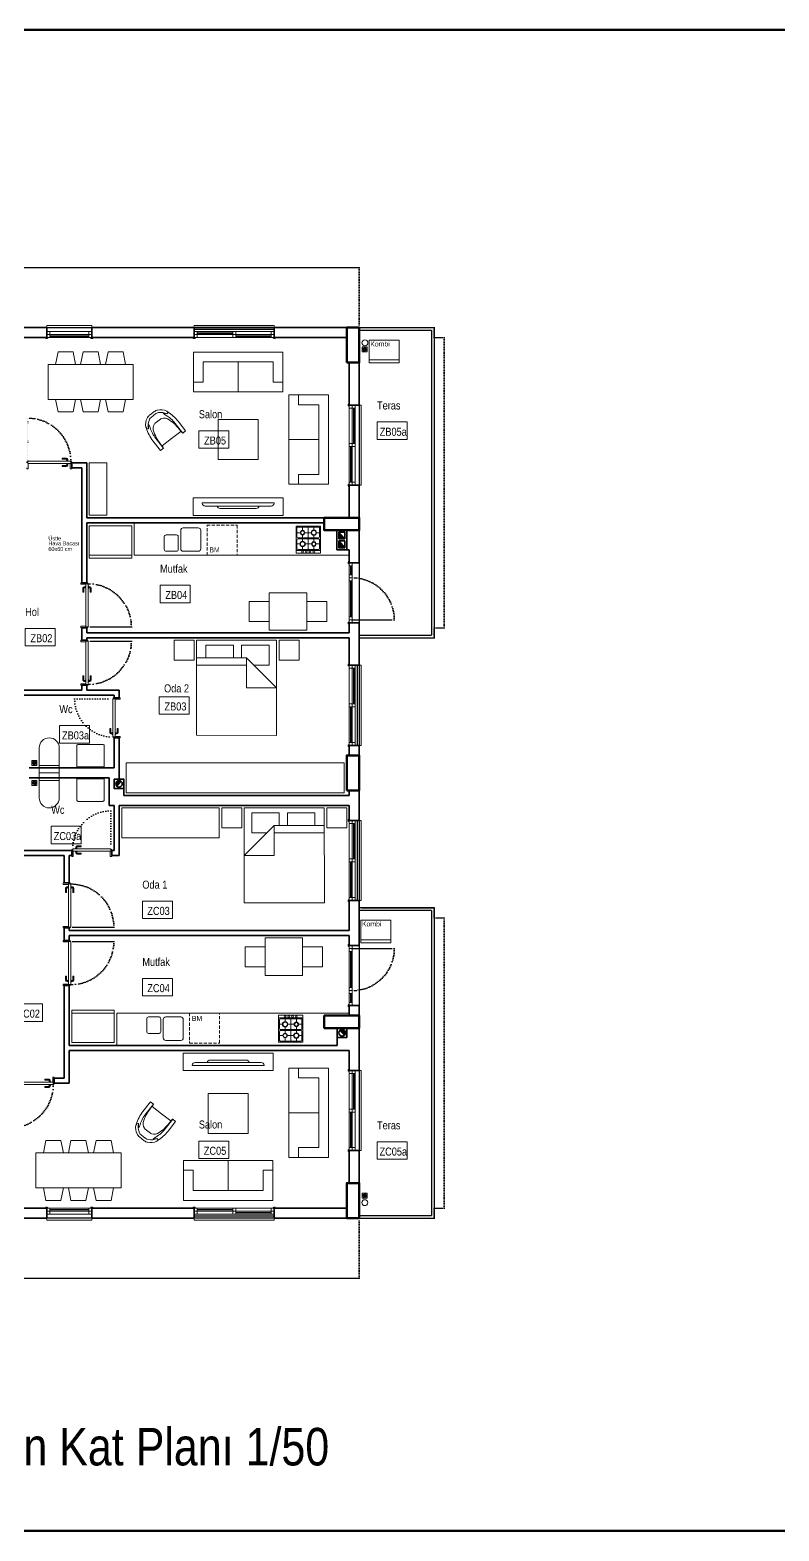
# Model space of a CAD drawing. Header units: millimetres. Extents: x 1852829 to 1882754, y -270850 to -231658.
# Drawn here: x 1858744 to 1860242, y -244493 to -241493 of the extents above; entities that cross this region are included whole.
import ezdxf
from ezdxf.enums import TextEntityAlignment as Align

# ---------------------------------------------------------------- set-up
doc = ezdxf.new("R2010")
doc.units = ezdxf.units.MM
for name, pattern in [('DOT', [0.25, 0, -0.25]), ('izdüşüm arka', [3.175, 0, -3.175]), ('izdüşüm ön', [9.525, 6.35, -3.175])]:
    doc.linetypes.add(name, pattern=pattern)
for name, color, linetype, lineweight in [('a_ba', 6, 'Continuous', 50), ('a_doğrama', 251, 'Continuous', 20), ('a_duvar', 251, 'Continuous', 35), ('a_görünüş', 32, 'Continuous', 25), ('a_görünüş_ince', 8, 'Continuous', 20), ('a_izdüşüm_arka', 251, 'izdüşüm arka', 30), ('a_izdüşüm_ön', 6, 'izdüşüm ön', 9), ('a_not_mahal', 253, 'Continuous', 5), ('a_not_text', 7, 'Continuous', 13), ('a_tefriş', 8, 'Continuous', 20), ('a_çerçeve_line', 7, 'Continuous', 50), ('m_yib', 65, 'Continuous', 20)]:
    doc.layers.add(name, color=color, linetype=linetype, lineweight=lineweight)
doc.layers.add('a_m2_taks', color=147, linetype='Continuous', plot=False)
doc.styles.get("Standard").update_dxf_attribs({"font": 'ARIALN.TTF'})

# ---------------------------------------------------------------- blocks, each defined once
blk = doc.blocks.new('K2')
at = {"layer": 'a_doğrama', "color": 251, "linetype": 'Continuous'}
for p, q in [((-12, 90), (-12, 88.1)), ((-12, 90), (-10, 90)), ((-13, 88.1), (-13, 1.9)), ((-13, 88.1), (-8.5, 88.1)), ((-8.5, 88.1), (-8.5, 1.9)), ((-13, 1.9), (-8.5, 1.9)), ((-12, 0), (-12, 1.9)), ((-12, 0), (-10, 0))]:
    blk.add_line(p, q, dxfattribs=at)
for points in [[(0, 90), (2, 90), (2, 87), (-8.5, 87)], [(0, 0), (2, 0), (2, 3), (-8.5, 3)]]:
    blk.add_lwpolyline(points, dxfattribs=at)
at = {"layer": 'a_doğrama', "color": 251}
for points in [[(-14, 80.1), (-16.5, 80.1, 0.414214), (-17, 79.6), (-17, 71.1), (-19, 71.1), (-19, 79.6)], [(-13, 83.1), (-13.5, 83.1, 0.414214), (-14, 82.6), (-14, 79.6, 0.414214), (-13.5, 79.1), (-13, 79.1)], [(-8.5, 83.1), (-8, 83.1, -0.414214), (-7.5, 82.6), (-7.5, 79.6, -0.414214), (-8, 79.1), (-8.5, 79.1)], [(-7.5, 80.1), (-5, 80.1, -0.414214), (-4.5, 79.6), (-4.5, 71.1), (-2.5, 71.1), (-2.5, 79.6)]]:
    blk.add_lwpolyline(points, format="xyb", dxfattribs=at)
for points in [[(-16.5, 82.1), (-14, 82.1)], [(-5, 82.1), (-7.5, 82.1)]]:
    blk.add_lwpolyline(points, dxfattribs=at)
for centre, start, end in [((-16.5, 79.6), 90, 180), ((-5, 79.6), 0, 90)]:
    blk.add_arc(centre, 2.5, start, end, dxfattribs=at)
at = {"layer": 'a_izdüşüm_arka', "color": 251}
blk.add_lwpolyline([(-99.2, 1.9), (-13, 1.9)], dxfattribs=at)
blk.add_arc((-13, 1.9), 86.2, 90, 180, dxfattribs=at)
blk = doc.blocks.new('klozet')
at = {"layer": 'a_tefriş'}
blk.add_line((20, 0), (-20, 0), dxfattribs=at)
for points in [[(-20, 0), (-20, -15), (20, -15), (20, 0)], [(-20, -50), (-20, -15)], [(20, -50), (20, -15)]]:
    blk.add_lwpolyline(points, dxfattribs=at)
blk.add_arc((0, -50), 20, 180, 360, dxfattribs=at)
blk = doc.blocks.new('k_80')
at = {"layer": 'a_doğrama', "color": 251, "linetype": 'Continuous'}
for p, q in [((-80, 2), (-78.1, 2)), ((-80, 2), (-80, 0)), ((-78.1, 3), (-1.9, 3)), ((-78.1, 3), (-78.1, -1.5)), ((-1.9, 3), (-1.9, -1.5)), ((0, 2), (-1.9, 2)), ((0, 2), (0, 0)), ((-78.1, -1.5), (-1.9, -1.5))]:
    blk.add_line(p, q, dxfattribs=at)
at = {"layer": 'a_doğrama', "color": 251}
for points in [[(-73.1, 3), (-73.1, 3.5, -0.414214), (-72.6, 4), (-69.6, 4, -0.414214), (-69.1, 3.5), (-69.1, 3)], [(-70.1, 4), (-70.1, 6.5, -0.414214), (-69.6, 7), (-61.1, 7), (-61.1, 9), (-69.6, 9)], [(-73.1, -1.5), (-73.1, -2, 0.414214), (-72.6, -2.5), (-69.6, -2.5, 0.414214), (-69.1, -2), (-69.1, -1.5)], [(-70.1, -2.5), (-70.1, -5, 0.414214), (-69.6, -5.5), (-61.1, -5.5), (-61.1, -7.5), (-69.6, -7.5)]]:
    blk.add_lwpolyline(points, format="xyb", dxfattribs=at)
for points in [[(-72.1, 6.5), (-72.1, 4)], [(-72.1, -5), (-72.1, -2.5)]]:
    blk.add_lwpolyline(points, dxfattribs=at)
at = {"layer": 'a_doğrama', "color": 251, "linetype": 'Continuous'}
for points in [[(-80, -10), (-80, -12), (-77, -12), (-77, -1.5)], [(0, -10), (0, -12), (-3, -12), (-3, -1.5)]]:
    blk.add_lwpolyline(points, dxfattribs=at)
at = {"layer": 'a_doğrama', "color": 251}
for centre, start, end in [((-69.6, 6.5), 90, 180), ((-69.6, -5), 180, 270)]:
    blk.add_arc(centre, 2.5, start, end, dxfattribs=at)
at = {"layer": 'a_izdüşüm_arka', "color": 251, "linetype": 'DOT', "ltscale": 20}
blk.add_line((-1.9, 79.2), (-1.9, 3), dxfattribs=at)
blk.add_arc((-1.9, 3), 76.2, 90, 180, dxfattribs=at)
blk = doc.blocks.new('160p')
at = {"layer": 'a_doğrama', "color": 251}
for points in [[(-6, -6), (-6, 0), (-12, 0), (-12, -6)], [(0, -6), (0, 0), (-6, 0), (-6, -6)], [(-6, -83), (-6, -77), (-12, -77), (-12, -83)], [(0, -83), (0, -77), (-6, -77), (-6, -83)], [(-6, -160), (-6, -154), (-12, -154), (-12, -160)], [(0, -160), (0, -154), (-6, -154), (-6, -160)]]:
    blk.add_lwpolyline(points, close=True, dxfattribs=at)
for points in [[(2, -1), (2, 2), (0, 2), (0, -2), (1, -2), (2, -1)], [(-9.5, -6), (-9.5, -77)], [(-8.5, -6), (-8.5, -77)], [(-3.5, -83), (-3.5, -154)], [(-2.5, -83), (-2.5, -154)], [(2, -159), (2, -162), (0, -162), (0, -158), (1, -158), (2, -159)]]:
    blk.add_lwpolyline(points, dxfattribs=at)
at = {"layer": 'a_görünüş_ince', "color": 251}
for points in [[(-22, -160), (-24, -160), (-24, 0), (-22, 0)], [(-12, -77), (-12, -6)], [(-6, -77), (-6, -6)], [(-6, -77), (-6, -6)], [(0, -77), (0, -6)], [(-12, -154), (-12, -83)], [(-6, -154), (-6, -83)], [(-6, -154), (-6, -83)], [(0, -154), (0, -83)]]:
    blk.add_lwpolyline(points, dxfattribs=at)
blk = doc.blocks.new('kapı_120_c_blok')
at = {"layer": 'a_doğrama', "color": 251}
for points in [[(-2, 119), (-2, 122), (0, 122), (0, 118), (-1, 118), (-2, 119)], [(2.5, 114), (2.5, 96)], [(3.5, 114), (3.5, 96)], [(2.5, 84), (2.5, 12)], [(3.5, 84), (3.5, 12)], [(-2, 1), (-2, -2), (0, -2), (0, 2), (-1, 2), (-2, 1)]]:
    blk.add_lwpolyline(points, dxfattribs=at)
for points in [[(0, 114), (6, 114), (6, 120), (0, 120)], [(0, 90), (6, 90), (6, 96), (0, 96)], [(0, 84), (6, 84), (6, 90), (0, 90)], [(0, 6), (6, 6), (6, 12), (0, 12)], [(0, 0), (6, 0), (6, 6), (0, 6)]]:
    blk.add_lwpolyline(points, close=True, dxfattribs=at)
at = {"layer": 'a_görünüş_ince', "color": 251}
for points in [[(0, 114), (0, 96)], [(6, 114), (6, 96)], [(0, 84), (0, 12)], [(6, 84), (6, 12)]]:
    blk.add_lwpolyline(points, dxfattribs=at)
at = {"layer": 'a_izdüşüm_arka', "color": 251}
blk.add_lwpolyline([(6, 6), (90, 6)], dxfattribs=at)
blk.add_arc((6, 6), 84, 0, 90, dxfattribs=at)
blk = doc.blocks.new('90_p_c_blok')
at = {"layer": 'a_doğrama'}
for points in [[(1, 2), (-2, 2), (-2, 0), (2, 0), (2, 1), (1, 2)], [(89, 2), (92, 2), (92, 0), (88, 0), (88, 1), (89, 2)], [(84, -2.5), (6, -2.5)], [(84, -3.5), (6, -3.5)]]:
    blk.add_lwpolyline(points, dxfattribs=at)
for points in [[(0, 0), (6, 0), (6, -6), (0, -6)], [(0, -6), (6, -6), (6, -12), (0, -12)], [(84, 0), (90, 0), (90, -6), (84, -6)], [(84, -6), (90, -6), (90, -12), (84, -12)]]:
    blk.add_lwpolyline(points, close=True, dxfattribs=at)
at = {"layer": 'a_görünüş_ince'}
for points in [[(0, -22), (0, -24), (90, -24), (90, -22)], [(6, 0), (84, 0)], [(6, -6), (84, -6)], [(6, -6), (84, -6)], [(6, -12), (84, -12)]]:
    blk.add_lwpolyline(points, dxfattribs=at)
blk = doc.blocks.new('baca_şönt')
at = {"layer": 'a_duvar'}
h = blk.add_hatch(color=256, dxfattribs=at)
h.dxf.hatch_style = 1
h.paths.add_polyline_path([(21.5, -5), (21.5, -17), (35, -17)])
h.paths.add_polyline_path([(4, -5), (4, -17), (17.5, -17)])
for p, q in [((4, -5), (17.5, -17)), ((17.5, -5), (17.5, -17)), ((21.5, -5), (21.5, -17)), ((21.5, -5), (35, -17))]:
    blk.add_line(p, q, dxfattribs=at)
blk.add_lwpolyline([(0, -21), (39, -21), (39, -1), (0, -1)], close=True, dxfattribs=at)
for points in [[(17.5, -5), (4, -5), (4, -17), (17.5, -17)], [(21.5, -17), (35, -17), (35, -5), (21.5, -5)]]:
    blk.add_lwpolyline(points, dxfattribs=at)
blk = doc.blocks.new('baca_müstakil')
at = {"layer": 'a_duvar'}
h = blk.add_hatch(color=256, dxfattribs=at)
h.dxf.hatch_style = 1
h.paths.add_polyline_path([(4.9, -4.9, 0.198912), (3, -9.5, 0.668179), (14.1, -14.1)])
blk.add_line((4.9, -4.9), (14.1, -14.1), dxfattribs=at)
blk.add_lwpolyline([(0, -19), (19, -19), (19, 0), (0, 0)], close=True, dxfattribs=at)
blk.add_circle((9.5, -9.5), 6.5, dxfattribs=at)
blk = doc.blocks.new('tefriş_koltuk_202x90')
at = {"layer": 'a_tefriş'}
for p, q in [((0, -90), (0, -22)), ((-79, -68), (-101, -68)), ((79, -68), (101, -68))]:
    blk.add_line(p, q, dxfattribs=at)
for points in [[(101, -90), (101, 0), (-101, 0), (-101, -90), (101, -90)], [(79, -68), (79, -22), (-79, -22), (-79, -68)]]:
    blk.add_lwpolyline(points, dxfattribs=at)
blk = doc.blocks.new('tefirş_tv')
at = {"layer": 'a_tefriş'}
for points in [[(60, 4), (60, 5, 0.414214), (55, 10), (-55, 10, 0.414214), (-60, 5), (-60, 4)], [(35, 10), (35, 10, 0.414214), (30, 15), (-30, 15, 0.414214), (-35, 10), (-35, 10)]]:
    blk.add_lwpolyline(points, format="xyb", close=True, dxfattribs=at)
blk = doc.blocks.new('berjer')
at = {"layer": 'a_tefriş'}
for p, q in [((-45.1, 45.1), (-49.5, 40.8)), ((-41.4, 41.4), (-45.7, 37.1)), ((-45.1, 45.1), (-40.8, 49.5)), ((-41.4, 41.4), (-37.1, 45.7)), ((-31.3, 31.3), (-35.8, 26.8)), ((-31.3, 31.3), (-26.8, 35.8)), ((21, 13.6), (3.6, 31)), ((26.1, 19), (8.8, 36.2)), ((0, 0), (-16.6, -16.6)), ((0, 0), (16.6, 16.6)), ((26.1, 18.7), (21, 13.6)), ((-19, -26.1), (-36.2, -8.8)), ((-13.6, -21), (-31, -3.6)), ((-18.7, -26.1), (-13.6, -21))]:
    blk.add_line(p, q, dxfattribs=at)
for centre, radius, start, end in [((-27.4, 24.8), 27.6, 159.0996, 198.2964), ((-38.5, 29.8), 15.5, 135, 162.0844), ((-18.2, 23.5), 31.5, 162.3914, 198.167), ((-38.5, 29.8), 10.2, 135, 162.0844), ((-29.8, 38.5), 15.5, 107.9156, 135), ((-29.8, 38.5), 10.2, 107.9156, 135), ((-25, 27.7), 27.3, 71.2858, 110.6993), ((-23.7, 18.5), 31.1, 71.4354, 107.3961), ((-21, 30), 8.21, 117.4936, 135.1057), ((-17.5, 23.2), 15.9, 57.4112, 117.4936), ((-18.6, 23.9), 24.6, 78.6027, 99.5819), ((18.9, 123.1), 85.7, 240.9454, 245.5445), ((-45.7, -18.5), 69.9, 45.0971, 65.3824), ((-19.2, 48.9), 5.5, 350.3156, 56.9936), ((-44.9, -17.5), 76, 45, 66.6891), ((-53.9, -49.3), 97, 43.332, 62.3787), ((-49, 19.1), 5.5, 213.0064, 279.6844), ((17.5, 44.9), 76, 203.7042, 225), ((-23.4, 18.3), 25.2, 169.88, 190.627), ((-123.1, -18.9), 85.7, 24.4555, 29.0546), ((18.5, 45.7), 69.9, 204.6176, 224.9029), ((-23.2, 17.5), 15.9, 152.5064, 212.5888), ((-30, 21), 8.21, 134.8943, 152.5064), ((49.3, 53.9), 97, 207.6213, 226.668), ((16.4, 16.9), 0.4, 315, 46.0366), ((110.8, 118.5), 138.4, 227.0869, 229.3484), ((20.8, 13.7), 0.2, 229.3484, 315), ((26, 18.9), 0.2, 315, 45), ((-18.9, -26), 0.2, 225, 315), ((-16.9, -16.4), 0.4, 223.9634, 315), ((-118.5, -110.8), 138.4, 40.6516, 42.9131), ((-13.7, -20.8), 0.2, 315, 40.6516)]:
    blk.add_arc(centre, radius, start, end, dxfattribs=at)
blk = doc.blocks.new('A$C2A0A03CE')
at = {"layer": 'a_tefriş'}
for p, q in [((-54, -24.3), (-54, 24.3)), ((-54, 24.3), (0, 24.3)), ((-48.6, 24.3), (-48.6, -24.3)), ((-46.8, 20.7), (-46.8, -20.7)), ((-40, 11.2), (-46.8, 11.2)), ((-25.2, 0), (-46.8, 0)), ((-27, 22.5), (-45, 22.5)), ((-35.6, 22.5), (-35.6, 15.7)), ((-35.6, 6.8), (-35.6, -7.7)), ((-25.2, 11.2), (-31, 11.2)), ((-25.2, -20.7), (-25.2, 20.7)), ((-23.4, -20.7), (-23.4, 20.7)), ((-16.6, 11.2), (-23.4, 11.2)), ((-1.8, 0), (-23.4, 0)), ((-21.6, 22.5), (-3.6, 22.5)), ((-13.1, 22.5), (-13.1, 14.8)), ((-13.1, 7.7), (-13.1, -6.8)), ((-1.8, 11.2), (-9.4, 11.2)), ((-1.8, 20.7), (-1.8, -20.7)), ((0, -24.3), (0, 24.3)), ((-54, -24.3), (0, -24.3)), ((-39.1, -11.3), (-46.8, -11.3)), ((-45, -22.5), (-27, -22.5)), ((-35.6, -14.9), (-35.6, -22.5)), ((-25.2, -11.3), (-31.9, -11.3)), ((-17.5, -11.3), (-23.4, -11.3)), ((-3.6, -22.5), (-21.6, -22.5)), ((-13.1, -15.7), (-13.1, -22.5)), ((-1.8, -11.3), (-8.5, -11.3))]:
    blk.add_line(p, q, dxfattribs=at)
for centre, radius in [((-51.4, 11.2), 1.8), ((-51.4, 3.7), 1.8), ((-35.6, 11.2), 5.4), ((-35.6, 11.2), 4.5), ((-13.1, 11.2), 4.5), ((-13.1, 11.2), 3.6), ((-51.4, -3.5), 1.8), ((-51.4, -11.3), 1.8), ((-35.6, -11.3), 4.5), ((-35.6, -11.3), 3.6), ((-13.1, -11.3), 5.4), ((-13.1, -11.3), 4.5)]:
    blk.add_circle(centre, radius, dxfattribs=at)
for centre, start, end in [((-45, 20.7), 90, 180), ((-27, 20.7), 0, 90), ((-21.6, 20.7), 90, 180), ((-3.6, 20.7), 0, 90), ((-45, -20.7), 180, 270), ((-27, -20.7), 270, 0), ((-21.6, -20.7), 180, 270), ((-3.6, -20.7), 270, 0)]:
    blk.add_arc(centre, 1.8, start, end, dxfattribs=at)
blk = doc.blocks.new('tefriş_yatak_çift')
at = {"layer": 'a_tefriş'}
for points in [[(-85, -5), (-85, -45), (-125, -45), (-125, -5)], [(80, -195), (80, -5), (-80, -5), (-80, -195)], [(85, -5), (85, -45), (125, -45), (125, -5)]]:
    blk.add_lwpolyline(points, close=True, dxfattribs=at)
for points in [[(-6.3, -40), (-6.3, -15), (-61.3, -15), (-61.3, -40)], [(35, -55), (65, -55), (65, -15), (10, -15), (10, -40)], [(-80, -40), (20, -40), (80, -100), (20, -100), (20, -40)], [(-80, -55), (20, -55)]]:
    blk.add_lwpolyline(points, dxfattribs=at)
blk = doc.blocks.new('tefriş_süzgeç')
at = {"layer": 'a_tefriş'}
for p, q in [((5, 0), (-5, 0)), ((-5, 0), (-5, -10)), ((5, -10), (5, 0)), ((-5, -10), (5, -10)), ((-3.6, -5.1), (-4.1, -5.1)), ((-2.6, -5.1), (-3.1, -5.1)), ((-2.5, -2.5), (-2.9, -2.2)), ((-2.6, -7.6), (-2.9, -7.9)), ((-2, -3.3), (-2.3, -3)), ((-1.9, -6.9), (-2.2, -7.2)), ((-1.6, -5.1), (-2.1, -5.1)), ((-1.2, -3.9), (-1.5, -3.6)), ((-1.2, -6.2), (-1.5, -6.5)), ((-0.2, -2.5), (-0.2, -2)), ((-0.1, -1.5), (-0.1, -1)), ((-0.1, -3), (-0.1, -3.5)), ((-0.1, -6.6), (-0.1, -7.1)), ((-0.1, -7.6), (-0.1, -8.1)), ((-0.1, -8.6), (-0.1, -9.1)), ((1, -4), (1.4, -3.6)), ((1.1, -6.2), (1.4, -6.5)), ((1.5, -5.1), (2, -5.1)), ((1.7, -3.3), (2.1, -2.9)), ((1.8, -6.9), (2.1, -7.2)), ((2.5, -2.5), (2.8, -2.2)), ((2.5, -5.1), (3, -5.1)), ((2.5, -7.5), (2.8, -7.9)), ((3.5, -5.1), (4, -5.1))]:
    blk.add_line(p, q, dxfattribs=at)
for centre, radius, start, end in [((-0.1, -5.1), 4.06, 134.2896, 180), ((-0.1, -5.1), 3.56, 134.2896, 180), ((-0.1, -5.1), 3.06, 180, 225), ((-0.1, -5.1), 4.06, 225, 270), ((-0.1, -5.1), 2.56, 180, 225), ((-0.1, -5.1), 3.56, 225, 270), ((-0.4, -4.4), 2.4, 84.5943, 143.2016), ((-0.1, -5.1), 2.06, 134.2896, 180), ((-0.1, -5), 2.44, 90.343, 138.1212), ((-0.1, -5.1), 1.56, 134.2896, 180), ((-0.1, -5.1), 2.06, 225, 270), ((-0.1, -5.1), 1.56, 225, 270), ((-0.1, -5.1), 4.06, 45, 90), ((-0.1, -5.1), 3.56, 45, 90), ((-0.1, -5.1), 2.06, 45, 90), ((-0.1, -5.1), 1.56, 45, 90), ((-0.1, -5.1), 2.56, 270, 315.7104), ((-0.1, -5.1), 3.06, 270, 315.7104), ((-0.1, -5.1), 1.56, 314.2896, 360), ((-0.1, -5.1), 2.06, 314.2896, 360), ((-0.1, -5.1), 2.56, 360, 45), ((-0.1, -5.1), 3.06, 360, 45), ((-0.1, -5.1), 3.56, 314.2896, 360), ((-0.1, -5.1), 4.06, 314.2896, 360)]:
    blk.add_arc(centre, radius, start, end, dxfattribs=at)

msp = doc.modelspace()

# ---------------------------------------------------------------- linework, layer by layer
at = {"layer": 'a_ba', "color": 253}
for points in [[(1859377.7, -242158.2), (1859402.7, -242158.2), (1859402.7, -242088.2), (1859377.7, -242088.2)], [(1859332.7, -242468.2), (1859332.7, -242493.2), (1859402.7, -242493.2), (1859402.7, -242468.2)], [(1859377.7, -243013.2), (1859402.7, -243013.2), (1859402.7, -242943.2), (1859377.7, -242943.2)], [(1859332.7, -243463.2), (1859332.7, -243488.2), (1859402.7, -243488.2), (1859402.7, -243463.2)], [(1859377.7, -243868.2), (1859402.7, -243868.2), (1859402.7, -243798.2), (1859377.7, -243798.2)]]:
    msp.add_lwpolyline(points, close=True, dxfattribs=at)
at = {"layer": 'a_duvar'}
for p, q in [((1858777.7, -242088.2), (1858582.7, -242088.2)), ((1858777.7, -242088.2), (1858777.7, -242108.2)), ((1859072.7, -242088.2), (1858867.7, -242088.2)), ((1858867.7, -242088.2), (1858867.7, -242108.2)), ((1859072.7, -242088.2), (1859072.7, -242108.2)), ((1859402.7, -242088.2), (1859232.7, -242088.2)), ((1859232.7, -242088.2), (1859232.7, -242108.2)), ((1859402.7, -242108.2), (1859402.7, -242088.2)), ((1858727.7, -242108.2), (1858777.7, -242108.2)), ((1858867.7, -242108.2), (1859072.7, -242108.2)), ((1859232.7, -242108.2), (1859377.7, -242108.2)), ((1859402.7, -242108.2), (1859402.7, -242108.2)), ((1859402.7, -242243.2), (1859402.7, -242108.2)), ((1859382.7, -242158.2), (1859382.7, -242243.2)), ((1858827.7, -242358.2), (1858857.7, -242358.2)), ((1858847.7, -242368.2), (1858827.7, -242368.2)), ((1858847.7, -242368.2), (1858847.7, -242598.2)), ((1858857.7, -242468.2), (1858857.7, -242358.2)), ((1859382.7, -242403.2), (1859382.7, -242468.2)), ((1859402.7, -242558.2), (1859402.7, -242403.2)), ((1859382.7, -242468.2), (1858857.7, -242468.2)), ((1858857.7, -242478.2), (1859332.7, -242478.2)), ((1858857.7, -242598.2), (1858857.7, -242478.2)), ((1859382.7, -242532.2), (1859382.7, -242558.2)), ((1858847.7, -242688.2), (1858847.7, -242713.2)), ((1858857.7, -242698.2), (1858857.7, -242688.2)), ((1859382.7, -242698.2), (1858857.7, -242698.2)), ((1859382.7, -242678.2), (1859382.7, -242698.2)), ((1859402.7, -242688.2), (1859402.7, -242678.2)), ((1859402.7, -242708.2), (1859402.7, -242688.2)), ((1859402.7, -242688.2), (1859402.7, -242688.2)), ((1858857.7, -242713.2), (1858857.7, -242708.2)), ((1859382.7, -242708.2), (1858857.7, -242708.2)), ((1859382.7, -242708.2), (1859382.7, -242763.2)), ((1859402.7, -242708.2), (1859402.7, -242708.2)), ((1859402.7, -242763.2), (1859402.7, -242708.2)), ((1859382.7, -242763.2), (1859402.7, -242763.2)), ((1858847.7, -242813.2), (1858637.7, -242813.2)), ((1858847.7, -242803.2), (1858847.7, -242813.2)), ((1858857.7, -242813.2), (1858857.7, -242803.2)), ((1858922.7, -242813.2), (1858857.7, -242813.2)), ((1858922.7, -242828.2), (1858922.7, -242813.2)), ((1858662.7, -242823.2), (1858912.7, -242823.2)), ((1858912.7, -242823.2), (1858912.7, -242828.2)), ((1858912.7, -242908.2), (1858912.7, -242968.2)), ((1858922.7, -242990.7), (1858922.7, -242908.2)), ((1858742.7, -242968.2), (1858912.7, -242968.2)), ((1859402.7, -243073.2), (1859402.7, -242943.2)), ((1858902.7, -242988.2), (1858742.7, -242988.2)), ((1858902.7, -242988.2), (1858902.7, -243043.2)), ((1859382.7, -243023.2), (1858931.7, -243023.2)), ((1859382.7, -243013.2), (1859382.7, -243023.2)), ((1858912.7, -243043.2), (1858902.7, -243043.2)), ((1858912.7, -243043.2), (1858912.7, -243133.2)), ((1858922.7, -243143.2), (1858922.7, -243043.2)), ((1859382.7, -243043.2), (1858922.7, -243043.2)), ((1859382.7, -243043.2), (1859382.7, -243073.2)), ((1859402.7, -243073.2), (1859382.7, -243073.2)), ((1858647.7, -243143.2), (1858812.7, -243143.2)), ((1858827.7, -243133.2), (1858662.7, -243133.2)), ((1858812.7, -243143.2), (1858812.7, -243198.2)), ((1858822.7, -243143.2), (1858827.7, -243143.2)), ((1858822.7, -243198.2), (1858822.7, -243143.2)), ((1858912.7, -243133.2), (1858907.7, -243133.2)), ((1858907.7, -243143.2), (1858922.7, -243143.2)), ((1859382.7, -243233.2), (1859382.7, -243293.2)), ((1859402.7, -243248.2), (1859402.7, -243233.2)), ((1859402.7, -243323.2), (1859402.7, -243248.2)), ((1858812.7, -243288.2), (1858812.7, -243313.2)), ((1858822.7, -243293.2), (1858822.7, -243288.2)), ((1859382.7, -243293.2), (1858822.7, -243293.2)), ((1858822.7, -243313.2), (1858822.7, -243303.2)), ((1859382.7, -243303.2), (1858822.7, -243303.2)), ((1859382.7, -243303.2), (1859382.7, -243323.2)), ((1858812.7, -243403.2), (1858812.7, -243588.2)), ((1858822.7, -243523.2), (1858822.7, -243403.2)), ((1859382.7, -243443.2), (1859382.7, -243463.2)), ((1859402.7, -243573.2), (1859402.7, -243443.2)), ((1858822.7, -243523.2), (1859358.7, -243523.2)), ((1859382.7, -243533.2), (1858822.7, -243533.2)), ((1858822.7, -243598.2), (1858822.7, -243533.2)), ((1859382.7, -243533.2), (1859382.7, -243573.2)), ((1858792.7, -243588.2), (1858812.7, -243588.2)), ((1858792.7, -243598.2), (1858822.7, -243598.2)), ((1859382.7, -243573.2), (1859402.7, -243573.2)), ((1859382.7, -243733.2), (1859382.7, -243798.2)), ((1859382.7, -243733.2), (1859402.7, -243733.2)), ((1859402.7, -243848.2), (1859402.7, -243733.2)), ((1858582.7, -243868.2), (1858777.7, -243868.2)), ((1858777.7, -243848.2), (1858692.7, -243848.2)), ((1859072.7, -243848.2), (1858867.7, -243848.2)), ((1858867.7, -243868.2), (1859072.7, -243868.2)), ((1859377.7, -243848.2), (1859232.7, -243848.2)), ((1859232.7, -243868.2), (1859402.7, -243868.2)), ((1859402.7, -243868.2), (1859402.7, -243848.2)), ((1859402.7, -243848.2), (1859402.7, -243848.2))]:
    msp.add_line(p, q, dxfattribs=at)
for points in [[(1859402.7, -242243.2), (1859382.7, -242243.2)], [(1858827.7, -242358.2), (1858827.7, -242368.2)], [(1859402.7, -242403.2), (1859382.7, -242403.2)], [(1859377.7, -242532.2), (1859382.7, -242532.2)], [(1859382.7, -242558.2), (1859402.7, -242558.2)], [(1858847.7, -242598.2), (1858857.7, -242598.2)], [(1858847.7, -242688.2), (1858857.7, -242688.2)], [(1859382.7, -242678.2), (1859402.7, -242678.2)], [(1858847.7, -242713.2), (1858857.7, -242713.2)], [(1858847.7, -242803.2), (1858857.7, -242803.2)], [(1858912.7, -242828.2), (1858922.7, -242828.2)], [(1858912.7, -242908.2), (1858922.7, -242908.2)], [(1859402.7, -242943.2), (1859402.7, -242923.2), (1859382.7, -242923.2), (1859382.7, -242943.2)], [(1858931.7, -243009.7), (1858931.7, -243023.2)], [(1858827.7, -243133.2), (1858827.7, -243143.2)], [(1858907.7, -243133.2), (1858907.7, -243143.2)], [(1858812.7, -243198.2), (1858822.7, -243198.2)], [(1859382.7, -243233.2), (1859402.7, -243233.2)], [(1858812.7, -243288.2), (1858822.7, -243288.2)], [(1858812.7, -243313.2), (1858822.7, -243313.2)], [(1859382.7, -243323.2), (1859402.7, -243323.2)], [(1858812.7, -243403.2), (1858822.7, -243403.2)], [(1859382.7, -243443.2), (1859402.7, -243443.2)], [(1859358.7, -243507.2), (1859358.7, -243523.2)], [(1858792.7, -243588.2), (1858792.7, -243598.2)], [(1858777.7, -243848.2), (1858777.7, -243868.2)], [(1858867.7, -243848.2), (1858867.7, -243868.2)], [(1859072.7, -243868.2), (1859072.7, -243848.2)], [(1859232.7, -243868.2), (1859232.7, -243848.2)]]:
    msp.add_lwpolyline(points, dxfattribs=at)
at = {"layer": 'a_görünüş', "color": 251}
for points in [[(1859230.7, -242088.2), (1859074.7, -242088.2)], [(1859230.7, -242092.2), (1859074.7, -242092.2)], [(1859404.7, -242088.2), (1859552.3, -242088.2)], [(1859404.7, -242093.2), (1859547.3, -242093.2)], [(1859547.3, -242093.2), (1859547.3, -242703.2)], [(1859552.3, -242088.2), (1859552.3, -242708.2)], [(1859404.7, -242703.2), (1859547.3, -242703.2)], [(1859404.7, -242708.2), (1859552.3, -242708.2)], [(1859398.7, -242765.2), (1859398.7, -242921.2)], [(1859402.7, -242765.2), (1859402.7, -242921.2)], [(1859398.7, -243075.2), (1859398.7, -243231.2)], [(1859402.7, -243075.2), (1859402.7, -243231.2)], [(1859552.3, -243248.2), (1859404.7, -243248.2)], [(1859547.3, -243253.2), (1859404.7, -243253.2)], [(1859547.3, -243253.2), (1859547.3, -243863.2)], [(1859552.3, -243248.2), (1859552.3, -243868.2)], [(1859230.7, -243864.2), (1859074.7, -243864.2)], [(1859230.7, -243868.2), (1859074.7, -243868.2)], [(1859404.7, -243863.2), (1859547.3, -243863.2)], [(1859404.7, -243868.2), (1859552.3, -243868.2)]]:
    msp.add_lwpolyline(points, dxfattribs=at)
at = {"layer": 'a_izdüşüm_arka'}
for points in [[(1857322.7, -242708.2), (1857173.2, -242708.2), (1857173.2, -242693.2), (1857173.2, -242688.2), (1857152.7, -242688.2), (1857152.7, -242108.2), (1857173.2, -242108.2), (1857173.2, -242088.2), (1857322.7, -242088.2), (1857322.7, -241968.2), (1859402.7, -241968.2), (1859402.7, -242088.2), (1859552.3, -242088.2), (1859552.3, -242108.2), (1859572.7, -242108.2), (1859572.7, -242688.2), (1859552.3, -242688.2), (1859552.3, -242708.2), (1859402.7, -242708.2)], [(1857322.7, -243248.2), (1857173.2, -243248.2), (1857173.2, -243268.2), (1857152.7, -243268.2), (1857152.7, -243848.2), (1857173.2, -243848.2), (1857173.2, -243868.2), (1857322.7, -243868.2), (1857322.7, -243988.2), (1859402.7, -243988.2), (1859402.7, -243868.2), (1859552.3, -243868.2), (1859552.3, -243848.2), (1859572.7, -243848.2), (1859572.7, -243268.2), (1859552.3, -243268.2), (1859552.3, -243248.2), (1859402.7, -243248.2)]]:
    msp.add_lwpolyline(points, dxfattribs=at)
at = {"layer": 'a_izdüşüm_ön', "color": 251}
for points in [[(1859098.2, -242543.2), (1859098.2, -242483.2), (1859158.2, -242483.2), (1859158.2, -242543.2)], [(1859063.2, -243458.2), (1859063.2, -243518.2), (1859123.2, -243518.2), (1859123.2, -243458.2)]]:
    msp.add_lwpolyline(points, close=True, dxfattribs=at)
at = {"layer": 'a_m2_taks'}
msp.add_lwpolyline([(1857322.7, -242088.2), (1858297.7, -242088.2), (1858297.7, -242377.2), (1858447.7, -242378.2), (1858447.7, -242088.2), (1859402.7, -242088.2), (1859402.7, -243868.2), (1857322.7, -243868.2)], close=True, dxfattribs=at)
at = {"layer": 'a_not_mahal'}
for points in [[(1859498.2, -242276.9), (1859438.2, -242276.9), (1859438.2, -242311.9), (1859498.2, -242311.9)], [(1859141.8, -242294.4), (1859081.8, -242294.4), (1859081.8, -242329.4), (1859141.8, -242329.4)], [(1859064.3, -242603.1), (1859004.3, -242603.1), (1859004.3, -242638.1), (1859064.3, -242638.1)], [(1858794.6, -242689.6), (1858734.6, -242689.6), (1858734.6, -242724.6), (1858794.6, -242724.6)], [(1859062.7, -242825.9), (1859002.7, -242825.9), (1859002.7, -242860.9), (1859062.7, -242860.9)], [(1858862.9, -242883.8), (1858802.9, -242883.8), (1858802.9, -242918.8), (1858862.9, -242918.8)], [(1858846.7, -243085), (1858786.7, -243085), (1858786.7, -243120), (1858846.7, -243120)], [(1859028.9, -243234.6), (1858968.9, -243234.6), (1858968.9, -243269.6), (1859028.9, -243269.6)], [(1859028.9, -243389), (1858968.9, -243389), (1858968.9, -243424), (1859028.9, -243424)], [(1858769.1, -243439.9), (1858709.1, -243439.9), (1858709.1, -243474.9), (1858769.1, -243474.9)], [(1859141.8, -243714), (1859081.8, -243714), (1859081.8, -243749), (1859141.8, -243749)], [(1859498.2, -243715.6), (1859438.2, -243715.6), (1859438.2, -243750.6), (1859498.2, -243750.6)]]:
    msp.add_lwpolyline(points, close=True, dxfattribs=at)
at = {"layer": 'a_tefriş', "lineweight": 20}
for p, q in [((1859422.6, -242113.5), (1859482.6, -242113.5)), ((1859422.6, -242158.5), (1859422.6, -242113.5)), ((1859482.6, -242113.5), (1859482.6, -242158.5)), ((1859482.6, -242152.5), (1859422.6, -242152.5)), ((1859482.6, -242158.5), (1859422.6, -242158.5)), ((1859405.9, -243272.7), (1859465.9, -243272.7)), ((1859405.9, -243317.7), (1859405.9, -243272.7)), ((1859465.9, -243272.7), (1859465.9, -243317.7)), ((1859465.9, -243311.7), (1859405.9, -243311.7)), ((1859465.9, -243317.7), (1859405.9, -243317.7))]:
    msp.add_line(p, q, dxfattribs=at)
at = {"layer": 'a_tefriş'}
for p, q in [((1858952.7, -242543.2), (1859380.7, -242543.2)), ((1858917.7, -243458.2), (1859382.7, -243458.2))]:
    msp.add_line(p, q, dxfattribs=at)
for points in [[(1858795.4, -242161.7), (1858800.4, -242136.7), (1858830.4, -242136.7), (1858835.4, -242161.7)], [(1858845.4, -242161.7), (1858850.4, -242136.7), (1858880.4, -242136.7), (1858885.4, -242161.7)], [(1858895.4, -242161.7), (1858900.4, -242136.7), (1858930.4, -242136.7), (1858935.4, -242161.7)], [(1858795.4, -242231.7), (1858800.4, -242256.7), (1858830.4, -242256.7), (1858835.4, -242231.7)], [(1858845.4, -242231.7), (1858850.4, -242256.7), (1858880.4, -242256.7), (1858885.4, -242231.7)], [(1858895.4, -242231.7), (1858900.4, -242256.7), (1858930.4, -242256.7), (1858935.4, -242231.7)], [(1858862.7, -242484.2), (1858862.7, -242549.2), (1858947.7, -242549.2), (1858947.7, -242484.2), (1858862.7, -242484.2), (1858862.7, -242543.2), (1858947.7, -242543.2)], [(1858952.7, -242543.2), (1858952.7, -242478.2)], [(1858827.7, -243517.2), (1858827.7, -243452.2), (1858912.7, -243452.2), (1858912.7, -243517.2), (1858827.7, -243517.2), (1858827.7, -243458.2), (1858912.7, -243458.2)], [(1858917.7, -243458.2), (1858917.7, -243523.2)], [(1858811.2, -243737.8), (1858806.2, -243712.8), (1858776.2, -243712.8), (1858771.2, -243737.8)], [(1858861.2, -243737.8), (1858856.2, -243712.8), (1858826.2, -243712.8), (1858821.2, -243737.8)], [(1858911.2, -243737.8), (1858906.2, -243712.8), (1858876.2, -243712.8), (1858871.2, -243737.8)], [(1858811.2, -243807.8), (1858806.2, -243832.8), (1858776.2, -243832.8), (1858771.2, -243807.8)], [(1858861.2, -243807.8), (1858856.2, -243832.8), (1858826.2, -243832.8), (1858821.2, -243807.8)], [(1858911.2, -243807.8), (1858906.2, -243832.8), (1858876.2, -243832.8), (1858871.2, -243807.8)]]:
    msp.add_lwpolyline(points, dxfattribs=at)
for points in [[(1858950.4, -242161.7), (1858780.4, -242161.7), (1858780.4, -242231.7), (1858950.4, -242231.7)], [(1859120.5, -242352), (1859200.5, -242352), (1859200.5, -242272), (1859120.5, -242272)], [(1858862.7, -242358.2), (1858897.7, -242358.2), (1858897.7, -242463.2), (1858862.7, -242463.2)], [(1859250.5, -242428.8), (1859250.5, -242463.8), (1859070.5, -242463.8), (1859070.5, -242428.8)], [(1859222.8, -242675.7), (1859222.8, -242635.7), (1859182.8, -242635.7), (1859182.8, -242675.7)], [(1859297.8, -242693.2), (1859297.8, -242618.2), (1859222.8, -242618.2), (1859222.8, -242693.2)], [(1859337.8, -242675.7), (1859297.8, -242675.7), (1859297.8, -242635.7), (1859337.8, -242635.7)], [(1859372.7, -243018.2), (1859372.7, -242958.2), (1858936.7, -242958.2), (1858936.7, -243018.2)], [(1858927.7, -243108.3), (1858927.7, -243048.3), (1859122.6, -243048.3), (1859122.6, -243108.3)], [(1859214.3, -243365.7), (1859214.3, -243325.7), (1859174.3, -243325.7), (1859174.3, -243365.7)], [(1859289.3, -243383.2), (1859289.3, -243308.2), (1859214.3, -243308.2), (1859214.3, -243383.2)], [(1859329.3, -243365.7), (1859289.3, -243365.7), (1859289.3, -243325.7), (1859329.3, -243325.7)], [(1859230.5, -243573.2), (1859230.5, -243538.2), (1859050.5, -243538.2), (1859050.5, -243573.2)], [(1859100.5, -243699.3), (1859180.5, -243699.3), (1859180.5, -243619.3), (1859100.5, -243619.3)], [(1858756.2, -243807.8), (1858926.2, -243807.8), (1858926.2, -243737.8), (1858756.2, -243737.8)]]:
    msp.add_lwpolyline(points, close=True, dxfattribs=at)
for points in [[(1859045.7, -242493.4, -0.414214), (1859050.7, -242488.4), (1859080.7, -242488.4, -0.414214), (1859085.7, -242493.4), (1859085.7, -242530.4, -0.414214), (1859080.7, -242535.4), (1859050.7, -242535.4, -0.414214), (1859045.7, -242530.4), (1859045.7, -242493.4)], [(1859012.7, -242506, -0.414214), (1859016.2, -242502.5), (1859037.2, -242502.5, -0.414214), (1859040.7, -242506), (1859040.7, -242531.9, -0.414214), (1859037.2, -242535.4), (1859016.2, -242535.4, -0.414214), (1859012.7, -242531.9), (1859012.7, -242506)], [(1858977.7, -243495.4, 0.414214), (1858981.2, -243498.9), (1859002.2, -243498.9, 0.414214), (1859005.7, -243495.4), (1859005.7, -243469.5, 0.414214), (1859002.2, -243466), (1858981.2, -243466, 0.414214), (1858977.7, -243469.5), (1858977.7, -243495.4)], [(1859010.7, -243508.1, 0.414214), (1859015.7, -243513), (1859045.7, -243513, 0.414214), (1859050.7, -243508.1), (1859050.7, -243471.1, 0.414214), (1859045.7, -243466), (1859015.7, -243466, 0.414214), (1859010.7, -243471.1), (1859010.7, -243508.1)]]:
    msp.add_lwpolyline(points, format="xyb", dxfattribs=at)
for points in [[(1858892.7, -242966.2), (1858837.7, -242966.2), (1858837.7, -242924.2, -0.414214), (1858840.7, -242921.2), (1858889.7, -242921.2, -0.414214), (1858892.7, -242924.2)], [(1858892.7, -242990.2), (1858837.7, -242990.2), (1858837.7, -243032.2, 0.414214), (1858840.7, -243035.2), (1858889.7, -243035.2, 0.414214), (1858892.7, -243032.2)]]:
    msp.add_lwpolyline(points, format="xyb", close=True, dxfattribs=at)
at = {"layer": 'a_çerçeve_line'}
msp.add_lwpolyline([(1872123.9, -244493.4), (1872123.9, -241493.4), (1853005.4, -241493.4), (1853005.4, -244493.4)], close=True, dxfattribs=at)
at = {"layer": 'm_yib'}
for centre in [(1859414, -242118.7), (1859413.7, -243837.2)]:
    msp.add_circle(centre, 5.92, dxfattribs=at)

# ---------------------------------------------------------------- block references
at = {"rotation": 180}
msp.add_blockref('90_p_c_blok', (1858867.7, -242108.2), dxfattribs=at)
for name, p in [('kapı_120_c_blok', (1859382.7, -242678.2)), ('90_p_c_blok', (1858777.7, -243848.2))]:
    msp.add_blockref(name, p)
at = {"xscale": -1, "rotation": 180}
msp.add_blockref('kapı_120_c_blok', (1859382.7, -243323.2), dxfattribs=at)
at = {"layer": 'a_duvar', "xscale": -1}
for name, p, rotation in [('160p', (1859072.7, -242108.2), 90), ('baca_şönt', (1859378.7, -242532.2), 270.0000000000001), ('baca_müstakil', (1859358.7, -243488.2), 90), ('160p', (1859232.7, -243848.2), 270)]:
    msp.add_blockref(name, p, dxfattribs=dict(at, rotation=rotation))
for p in [(1859382.7, -242243.2), (1859382.7, -242763.2), (1859382.7, -243073.2), (1859382.7, -243573.2)]:
    msp.add_blockref('160p', p, dxfattribs=at)
at = {"layer": 'a_duvar', "rotation": 270}
msp.add_blockref('baca_müstakil', (1858931.7, -242990.7), dxfattribs=at)
at = {"layer": 'a_izdüşüm_arka', "ltscale": 5}
for name, p, rotation in [('K2', (1858737.7, -242368.2), 269.9992036878906), ('K2', (1858847.7, -242713.2), 179.9992036878906), ('k_80', (1858912.7, -242828.2), 90.00000000000001), ('K2', (1858812.7, -243313.2), 179.9992036878907)]:
    msp.add_blockref(name, p, dxfattribs=dict(at, rotation=rotation))
at = {"layer": 'a_izdüşüm_arka', "ltscale": 5, "xscale": -1}
for p, rotation in [((1858847.7, -242688.2), 0.0007963121093723657), ((1858812.7, -243288.2), 0.0007963121092924297), ((1858702.7, -243588.2), 270.0007963121093)]:
    msp.add_blockref('K2', p, dxfattribs=dict(at, rotation=rotation))
at = {"layer": 'a_izdüşüm_arka', "ltscale": 5}
msp.add_blockref('k_80', (1858907.7, -243133.2), dxfattribs=at)
at = {"layer": 'a_tefriş'}
for name, p, rotation in [('tefriş_süzgeç', (1859408.3, -242131.7), 89.99999999999991), ('tefriş_süzgeç', (1858748, -242958.2), 89.99999999999993), ('berjer', (1859007.1, -243659.4), 97.0132670416978), ('tefriş_süzgeç', (1859408.3, -243823.2), 89.99999999999991)]:
    msp.add_blockref(name, p, dxfattribs=dict(at, rotation=rotation))
at = {"layer": 'a_tefriş', "lineweight": -3, "extrusion": (2.24181e-16, 1.09817e-31, -1), "xscale": 0.8823529411764706, "yscale": 0.8823529411764706, "zscale": -0.8823529411764706}
msp.add_blockref('tefriş_koltuk_202x90', (-1859160.5, -242137), dxfattribs=at)
at = {"layer": 'a_tefriş', "xscale": -1}
for name, p, rotation in [('berjer', (1859027.1, -242310.1), 82.98673295830223), ('tefriş_süzgeç', (1858748, -242998.2), 90.00000000000007)]:
    msp.add_blockref(name, p, dxfattribs=dict(at, rotation=rotation))
at = {"layer": 'a_tefriş', "lineweight": -3, "extrusion": (1.23544e-31, -2.24181e-16, -1), "xscale": 0.8823529411764706, "yscale": 0.8823529411764706, "zscale": -0.8823529411764706, "rotation": 90.00000000000001}
msp.add_blockref('tefriş_koltuk_202x90', (-1859341.4, -242312), dxfattribs=at)
at = {"layer": 'a_tefriş', "extrusion": (0, 0, -1)}
for p, xscale, rotation in [((-1859160.5, -242434.8), -1.2, 180.0000016677939), ((-1859140.5, -243567.2), 1.2, 359.9999983322061)]:
    msp.add_blockref('tefirş_tv', p, dxfattribs=dict(at, xscale=xscale, rotation=rotation))
at = {"layer": 'a_tefriş', "color": 113}
for name, p, rotation in [('A$C2A0A03CE', (1859300.5, -242485.1), 90.0007963271045), ('klozet', (1858782.7, -242978.2), 0.0007963394619744455)]:
    msp.add_blockref(name, p, dxfattribs=dict(at, rotation=rotation))
at = {"layer": 'a_tefriş', "extrusion": (0, 0, -1), "xscale": -1, "zscale": -1, "rotation": 0.0301700967464047}
msp.add_blockref('tefriş_yatak_çift', (-1859157.2, -242708.2), dxfattribs=at)
at = {"layer": 'a_tefriş', "color": 113, "xscale": -1}
for name, p, rotation in [('klozet', (1858782.7, -242978.2), 179.999203660538), ('A$C2A0A03CE', (1859265.5, -243516.4), 89.99920367289552)]:
    msp.add_blockref(name, p, dxfattribs=dict(at, rotation=rotation))
at = {"layer": 'a_tefriş', "extrusion": (0, 0, -1), "zscale": -1, "rotation": 359.9698299032536}
msp.add_blockref('tefriş_yatak_çift', (-1859252.7, -243043.2), dxfattribs=at)
at = {"layer": 'a_tefriş', "lineweight": -3, "extrusion": (1.23544e-31, 2.24181e-16, -1), "xscale": -0.8823529411764706, "yscale": 0.8823529411764706, "zscale": -0.8823529411764706, "rotation": 90}
msp.add_blockref('tefriş_koltuk_202x90', (-1859341.4, -243657.6), dxfattribs=at)
at = {"layer": 'a_tefriş', "lineweight": -3, "extrusion": (2.24181e-16, -1.09817e-31, -1), "xscale": -0.8823529411764706, "yscale": 0.8823529411764706, "zscale": -0.8823529411764706, "rotation": 180}
msp.add_blockref('tefriş_koltuk_202x90', (-1859140.5, -243832.6), dxfattribs=at)

# ---------------------------------------------------------------- texts
at = {"layer": 'a_not_mahal'}
for s, height, p in [('Kombi', 10, (1859424.7, -242125.9)), ('Teras', 16, (1859438.2, -242251.9)), ('Salon', 16, (1859081.8, -242269.4)), ('BM', 10, (1859102.9, -242537.5)), ('Mutfak', 16, (1859004.3, -242578.1)), ('Hol', 16, (1858734.6, -242664.6)), ('Oda 2', 16, (1859012.3, -242817.3)), ('Wc', 16, (1858802.9, -242858.8)), ('Wc', 16, (1858786.7, -243060)), ('Oda 1', 16, (1858968.9, -243209.6)), ('Kombi', 10, (1859408, -243285.1)), ('Mutfak', 16, (1858968.9, -243364)), ('BM', 10, (1859067.9, -243474)), ('Salon', 16, (1859081.8, -243689)), ('Teras', 16, (1859438.2, -243690.6))]:
    msp.add_text(s, height=height, dxfattribs=at).set_placement(p)
for s, p in [('ZB05', (1859114.3, -242321.9)), ('ZB05a', (1859470.7, -242304.4)), ('ZB04', (1859036.7, -242630.6)), ('ZB02', (1858767.1, -242717.1)), ('ZB03', (1859035.1, -242853.4)), ('ZB03a', (1858835.3, -242911.3)), ('ZC03a', (1858819.2, -243112.5)), ('ZC03', (1859001.3, -243262.1)), ('ZC04', (1859001.3, -243416.5)), ('ZC02', (1858741.6, -243467.4)), ('ZC05', (1859114.3, -243741.5)), ('ZC05a', (1859470.7, -243743.1))]:
    msp.add_text(s, height=16, rotation=360, dxfattribs=at).set_placement(p, align=Align.CENTER)
at = {"layer": 'a_not_text'}
for s, height, p in [('Üstte', 8, (1858781, -242513.4)), ('Hava Bacası', 8, (1858781, -242523.4)), ('60x60 cm', 8, (1858781, -242534.7)), ('Zemin Kat Planı 1/50 ', 75, (1858540.2, -244362.4))]:
    msp.add_text(s, height=height, dxfattribs=at).set_placement(p)

doc.saveas('drawing.dxf')
